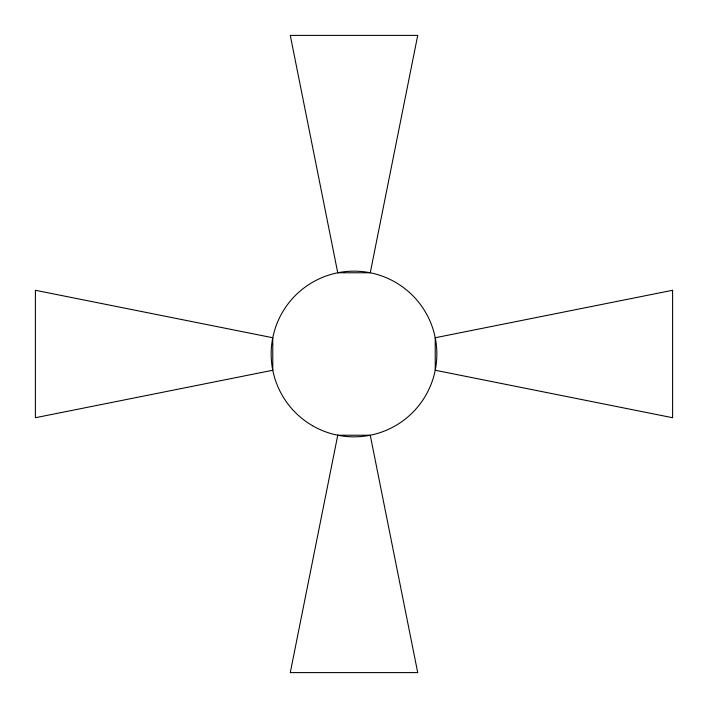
<?xml version="1.0" encoding="UTF-8"?>
<svg xmlns="http://www.w3.org/2000/svg" width="708" height="708" viewBox="0 0 708 708"><rect width="100%" height="100%" fill="white"/><g stroke="black" fill="none" stroke-linecap="round" stroke-linejoin="round"><path stroke-width="1.06" d="M337.751 435.225L290.28 672.6L417.72 672.6L370.249 435.225L337.751 435.225M417.72 35.4L370.249 272.775L337.751 272.775L290.28 35.4L417.72 35.4M272.775 370.249L35.4 417.72L35.4 290.28L272.775 337.751L272.775 370.249M672.6 290.28L435.225 337.751L435.225 370.249L672.6 417.72L672.6 290.28M312.582 425.738A82.836 82.836 0 0 0 436.836 354A82.836 82.836 0 0 0 312.582 282.262A82.836 82.836 0 0 0 312.582 425.738"/></g></svg>
